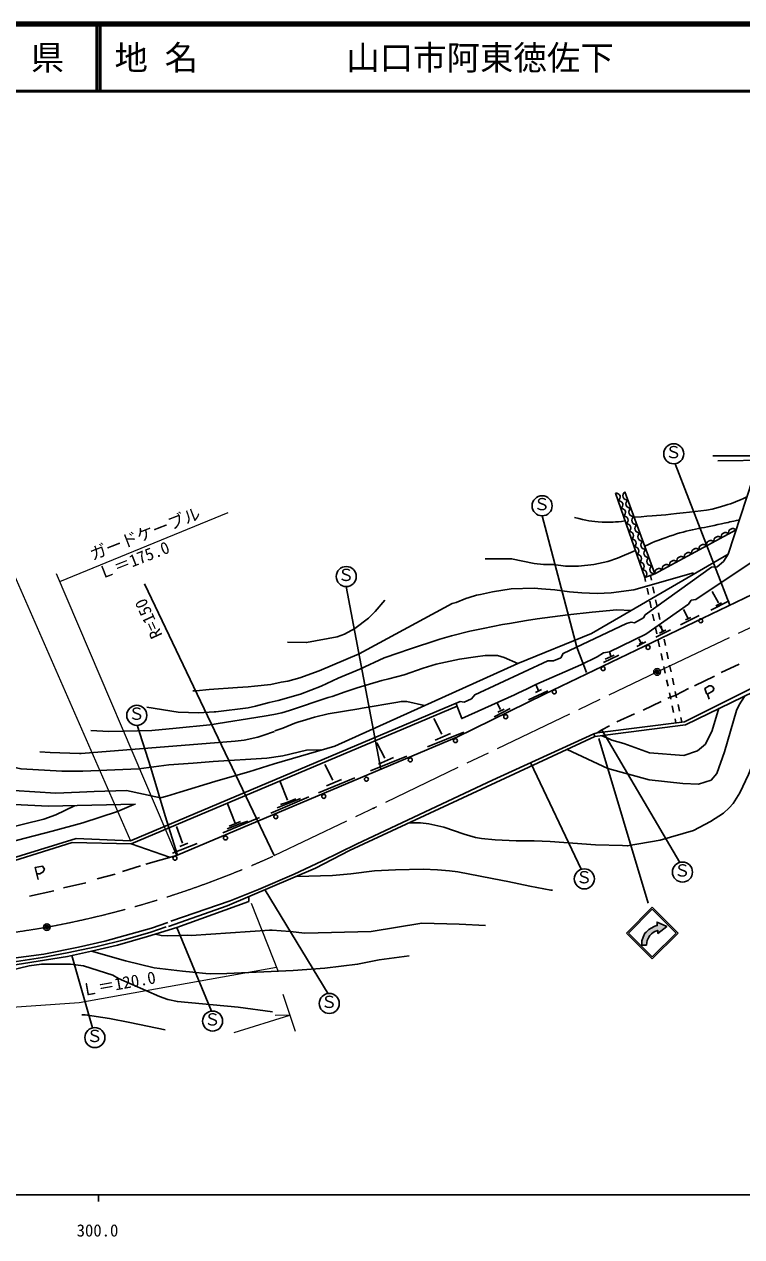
# Model space of a CAD drawing. Units: millimetres, scale not verified. Extents: x 40000 to 680000, y 20000 to 380000.
# Drawn here: x 356896 to 464149, y 198715 to 380000 of the extents above; entities that cross this region are included whole.
import ezdxf
from ezdxf.enums import TextEntityAlignment as Align

# ---------------------------------------------------------------- set-up
doc = ezdxf.new("R2010")
doc.units = ezdxf.units.MM
doc.header["$LTSCALE"] = 1000
doc.header["$PDMODE"] = 32
doc.header["$PDSIZE"] = 500
doc.linetypes.add('CHAIN', pattern=[18.5, 12, -1.5, 3.5, -1.5])
for name, color, linetype, lineweight in [('M-BGD', 7, 'Continuous', 25), ('M-BMK', 2, 'CHAIN', 13), ('M-BMK-SRVR', 3, 'Continuous', 25), ('M-STR-HTXT', 7, 'Continuous', 13), ('M-STR-STRC', 7, 'Continuous', 25), ('M-TTL', 2, 'Continuous', 140), ('M-TTL-BAND', 7, 'Continuous', 25), ('M-TTL-LINE', 7, 'Continuous', 50)]:
    doc.layers.add(name, color=color, linetype=linetype, lineweight=lineweight)
doc.layers.add('M-BMK-HTXT', color=7, linetype='Continuous')
doc.layers.add('M-TTL-TXT', color=7, linetype='Continuous')
doc.styles.add('ＭＳ ゴシック', font='')
doc.styles.get('ＭＳ ゴシック').set_extended_font_data('MS Gothic')

msp = doc.modelspace()

# ---------------------------------------------------------------- hatches: boundary and pattern name
at = {"layer": 'M-STR-STRC'}
msp.add_hatch(color=256, dxfattribs=at).paths.add_polyline_path([(451585, 244524), (451620, 244065), (452948, 245111), (451491, 245769), (451514, 245240), (451397, 245240), (451044, 245099), (450609, 244876), (450280, 244641), (449857, 244277), (449681, 244089), (449399, 243525), (449211, 242972), (449211, 242314), (449904, 242314), (449963, 242714), (450022, 242996), (450163, 243313), (450245, 243489), (450398, 243736), (450645, 243995), (450891, 244218), (451150, 244371)])
msp.add_hatch(color=256, dxfattribs=at).paths.add_polyline_path([(451585, 244524), (451620, 244065), (452948, 245111), (451491, 245769), (451514, 245240), (451397, 245240), (451044, 245099), (450609, 244876), (450280, 244641), (449857, 244277), (449681, 244089), (449399, 243525), (449211, 242972), (449211, 242314), (449904, 242314), (449963, 242714), (450022, 242996), (450163, 243313), (450245, 243489), (450398, 243736), (450645, 243995), (450891, 244218), (451150, 244371)])

# ---------------------------------------------------------------- linework, layer by layer
at = {"layer": 'M-BGD'}
for p, q in [((434670, 279841), (538041, 329537)), ((459809, 315482), (463788, 315482)), ((454221, 314297), (462370, 293158)), ((446679, 310083), (451163, 297805)), ((449649, 297279), (445284, 309899)), ((463298, 304388), (451163, 297805)), ((462095, 300750), (447617, 292368)), ((449649, 297279), (451163, 297805)), ((450501, 297575), (450650, 296876)), ((374888, 296348), (394277, 255708)), ((405029, 295924), (410197, 268601)), ((426873, 295162), (429667, 295586)), ((429667, 295586), (433139, 295670)), ((433139, 295670), (434239, 295586)), ((434239, 295586), (436187, 295416)), ((449649, 297279), (449778, 296673)), ((449988, 295695), (450197, 294717)), ((450859, 295898), (451069, 294920)), ((422894, 294146), (421455, 293554)), ((423402, 294316), (422894, 294146)), ((424503, 294654), (423402, 294316)), ((425095, 294739), (424503, 294654)), ((425095, 294739), (426873, 295162)), ((436187, 295416), (438388, 295162)), ((438388, 295162), (440251, 294993)), ((440251, 294993), (442537, 294908)), ((442537, 294908), (444653, 294993)), ((450406, 293739), (450616, 292762)), ((451278, 293942), (451487, 292965)), ((462280, 293792), (459506, 292399)), ((460666, 293507), (459720, 295187)), ((438134, 291691), (441775, 292114)), ((447617, 292368), (441690, 288897)), ((441775, 292114), (445500, 292453)), ((445500, 292453), (447617, 292368)), ((451697, 291987), (451906, 291009)), ((456078, 291246), (455431, 292486)), ((461124, 293481), (460292, 293065)), ((428397, 290252), (425519, 289659)), ((429413, 290421), (428397, 290252)), ((431953, 290844), (429413, 290421)), ((433562, 291098), (431953, 290844)), ((433562, 291098), (438134, 291691)), ((450825, 291784), (451034, 290806)), ((452350, 289369), (451879, 290100)), ((457802, 291589), (455009, 290185)), ((456531, 291316), (455758, 290934)), ((418999, 288050), (420777, 288558)), ((423487, 289236), (420777, 288558)), ((425519, 289659), (423487, 289236)), ((441690, 288897), (430683, 284410)), ((451243, 289828), (451453, 288850)), ((453481, 289479), (451289, 288355)), ((452740, 289409), (451866, 288964)), ((452115, 290031), (452324, 289053)), ((452826, 289448), (452740, 289409)), ((414343, 286526), (412903, 286018)), ((418999, 288050), (414343, 286526)), ((449831, 287658), (448453, 286976)), ((449066, 287549), (448760, 288126)), ((449368, 287595), (448832, 287335)), ((451662, 287872), (451871, 286894)), ((452534, 288075), (452743, 287098)), ((410702, 285256), (407061, 283563)), ((412903, 286018), (410702, 285256)), ((421963, 285087), (418491, 284325)), ((424333, 285426), (421963, 285087)), ((424333, 285426), (425773, 285595)), ((445754, 285680), (443468, 284579)), ((445077, 285680), (443722, 285087)), ((444399, 286188), (444569, 285510)), ((452081, 285917), (452290, 284939)), ((452952, 286120), (453162, 285142)), ((400965, 283309), (398087, 282293)), ((430683, 284410), (403336, 272048)), ((407061, 283563), (403844, 282208)), ((416544, 283732), (413665, 282716)), ((416544, 283732), (418491, 284325)), ((452499, 283961), (452708, 282983)), ((453371, 284164), (453580, 283186)), ((463788, 284325), (461079, 283055)), ((391313, 281023), (390382, 280938)), ((391313, 281023), (393769, 281277)), ((395293, 281616), (393769, 281277)), ((396309, 281785), (395293, 281616)), ((396309, 281785), (398087, 282293)), ((410363, 281870), (406638, 280769)), ((411379, 282124), (410363, 281870)), ((413665, 282716), (411379, 282124)), ((433393, 281277), (433816, 280261)), ((452918, 282005), (453127, 281027)), ((453790, 282208), (453999, 281230)), ((460063, 282547), (457099, 281108)), ((384540, 280515), (388773, 280854)), ((388773, 280854), (390382, 280938)), ((398171, 279838), (394869, 278906)), ((402320, 279330), (396563, 277382)), ((402913, 279499), (402320, 279330)), ((404860, 280176), (402913, 279499)), ((406638, 280769), (404860, 280176)), ((421538, 273388), (434670, 279841)), ((435171, 280346), (432292, 278991)), ((434239, 280515), (433308, 280092)), ((453336, 280049), (453546, 279072)), ((454208, 280253), (454417, 279275)), ((459047, 279838), (459301, 279076)), ((421590, 278045), (372856, 257486)), ((375227, 277890), (379883, 277128)), ((385556, 277213), (390382, 277806)), ((391483, 278060), (390382, 277806)), ((393515, 278568), (391483, 278060)), ((394869, 278906), (393515, 278568)), ((396563, 277382), (395377, 277044)), ((406892, 277636), (402320, 276874)), ((407400, 277721), (406892, 277636)), ((412734, 278652), (407400, 277721)), ((427151, 276450), (429538, 277693)), ((428097, 277527), (427572, 278473)), ((427713, 277147), (428659, 277615)), ((452104, 278737), (449395, 277467)), ((453755, 278094), (453964, 277116)), ((454627, 278297), (454836, 277319)), ((379883, 277128), (383016, 277044)), ((383016, 277044), (385302, 277213)), ((384625, 275266), (392753, 276536)), ((385302, 277213), (385556, 277213)), ((394192, 276790), (392753, 276536)), ((395377, 277044), (394192, 276790)), ((397917, 275689), (397325, 275520)), ((397917, 275689), (398510, 275858)), ((400299, 276378), (398510, 275858)), ((400299, 276378), (402320, 276874)), ((419311, 273841), (418117, 276176)), ((448125, 276874), (445500, 275689)), ((454174, 276138), (454303, 275532)), ((455045, 276341), (455195, 275642)), ((366845, 274419), (369554, 274250)), ((369554, 274250), (375989, 274419)), ((375989, 274419), (379629, 274758)), ((379629, 274758), (384625, 275266)), ((394303, 274272), (392583, 273657)), ((395547, 274758), (394361, 274334)), ((397325, 275520), (395547, 274758)), ((422583, 274180), (417164, 271978)), ((418345, 272981), (420592, 273947)), ((442029, 273911), (442198, 273488)), ((444399, 275096), (443214, 274504)), ((365405, 270948), (388435, 272810)), ((379653, 255710), (421538, 273388)), ((388435, 272810), (389789, 272980)), ((391821, 273403), (389789, 272980)), ((392583, 273657), (391821, 273403)), ((403336, 272048), (394277, 269424)), ((410797, 270248), (409604, 272583)), ((443218, 273622), (443976, 273318)), ((444738, 272980), (446516, 272472)), ((446516, 272472), (450358, 271086)), ((458708, 272387), (457523, 271371)), ((359225, 271202), (360749, 271117)), ((360749, 271117), (365151, 270948)), ((365151, 270948), (365405, 270948)), ((414069, 270586), (408651, 268385)), ((409832, 269388), (412079, 270353)), ((450358, 271086), (455501, 270665)), ((455501, 270665), (457523, 271371)), ((382169, 269508), (378529, 269254)), ((394277, 269424), (390467, 268238)), ((403027, 266969), (401834, 269303)), ((432631, 269508), (440166, 253676)), ((385387, 266799), (380137, 265190)), ((386233, 267053), (385387, 266799)), ((390467, 268238), (386233, 267053)), ((395123, 266884), (396224, 264005)), ((406299, 267307), (400881, 265106)), ((402062, 266109), (404309, 267074)), ((365151, 265190), (367353, 265275)), ((380137, 265190), (378190, 264598)), ((387249, 263582), (388435, 260534)), ((399441, 264513), (393769, 262058)), ((398171, 264259), (394700, 262820)), ((396139, 263666), (395208, 263328)), ((397494, 264174), (396139, 263666)), ((392075, 261380), (386572, 259094)), ((409263, 262820), (409009, 262735)), ((365659, 260618), (361087, 259348)), ((380570, 257537), (379657, 260029)), ((389112, 260449), (387249, 259687)), ((389197, 260788), (387503, 260110)), ((390297, 260872), (389112, 260449)), ((379061, 256074), (382747, 257513)), ((380172, 257045), (381342, 257537)), ((422640, 258925), (424333, 258417)), ((424333, 258417), (425265, 258248)), ((425265, 258248), (427297, 258078)), ((427297, 258078), (430429, 257909)), ((430429, 257909), (433139, 257909)), ((433139, 257909), (435509, 257824)), ((435509, 257824), (442283, 257316)), ((375057, 254438), (379653, 255710)), ((442283, 257316), (446347, 257232)), ((374295, 254184), (371586, 253337)), ((370485, 252914), (367776, 252236)), ((402997, 252744), (397663, 252575)), ((405707, 252998), (402997, 252744)), ((405707, 252998), (409270, 253441)), ((409270, 253441), (412395, 253591)), ((412395, 253591), (416544, 253676)), ((416544, 253676), (418661, 253591)), ((418661, 253591), (420439, 253422)), ((420439, 253422), (421709, 253252)), ((421709, 253252), (428397, 251982)), ((361341, 250458), (357701, 249612)), ((366083, 251644), (362781, 250882)), ((392922, 250543), (402320, 235049)), ((428397, 251982), (429159, 251813)), ((429159, 251813), (432461, 251136)), ((432461, 251136), (435594, 250543)), ((435594, 250543), (435848, 250543)), ((379714, 244955), (384879, 232424)), ((408754, 244353), (416308, 245597)), ((416308, 245597), (421886, 245429)), ((421886, 245429), (425862, 245241)), ((376493, 243964), (377343, 243770)), ((377343, 243770), (378359, 243685)), ((381837, 243759), (393586, 244532)), ((393579, 244531), (393938, 244532)), ((393938, 244532), (396647, 244362)), ((396647, 244362), (398849, 244108)), ((398849, 244108), (408754, 244353)), ((366929, 241399), (372009, 239960)), ((364020, 240776), (367079, 229943)), ((372009, 239960), (376327, 238944)), ((414427, 240722), (409940, 240129)), ((376327, 238944), (380561, 238436)), ((380561, 238436), (382085, 238266)), ((382085, 238266), (384032, 238097)), ((384032, 238097), (384794, 238012)), ((387165, 238097), (384794, 238012)), ((387165, 238097), (397071, 238520)), ((397071, 238520), (401812, 238859)), ((365490, 231916), (365998, 231916)), ((365998, 231916), (369639, 231324)), ((369639, 231324), (372687, 230731)), ((372687, 230731), (377936, 229630))]:
    msp.add_line(p, q, dxfattribs=at)
for points in [[(509508, 338850), (507307, 337496), (496131, 330638), (494861, 329368), (493760, 329114), (492321, 328267), (482923, 324542), (481737, 323610), (480552, 323526), (470477, 319546), (470307, 319208), (469207, 318446), (468191, 318530), (465989, 317684), (466836, 315482), (463788, 315482)], [(493675, 324118), (491982, 324457), (468191, 314805), (460571, 314720)], [(506121, 322425), (505105, 322340), (491051, 314890), (474456, 304899), (466921, 300412), (457269, 293977), (456591, 293892), (456168, 293300), (449818, 288812), (444399, 286188), (443468, 286018), (442537, 285426), (440081, 284240), (433393, 281277), (431953, 280600), (430766, 280054), (430175, 279753), (422301, 276197), (421455, 278398)], [(531244, 316769), (468021, 286865), (467259, 281531), (455575, 275689), (442537, 274080), (442029, 273911), (426873, 266968), (406638, 257486), (401389, 254861), (397240, 252914), (391906, 250628), (387673, 248934), (378783, 245886)], [(466667, 314720), (466413, 312688), (465820, 312011), (462095, 300750), (461417, 299650), (460486, 298888), (459639, 298803), (449733, 291691), (449479, 291268), (448125, 290506), (447617, 290590), (446939, 290421), (437457, 285934), (437118, 285256)], [(434298, 306501), (439489, 286865), (440928, 283055)], [(448253, 301314), (445585, 300158), (444145, 299650), (442029, 299226), (439743, 298972), (437795, 298972), (436017, 299226), (434493, 299226), (433139, 299396), (429752, 300073), (425773, 300073)], [(444653, 294993), (448040, 295416), (456930, 297956)], [(410787, 293892), (409347, 292199), (408331, 291183), (406299, 289659), (404775, 288812), (403675, 288389), (399103, 287542), (396224, 287627)], [(421455, 293554), (420862, 293384), (406977, 285849), (400965, 283309)], [(480467, 290506), (479536, 290167), (477419, 289151), (476403, 288558), (474710, 287288), (473948, 286611), (471662, 283817), (469630, 280007), (467598, 274080), (465143, 267815), (463873, 265106), (462857, 263497), (462264, 262820), (461417, 262058), (459470, 260788), (456930, 259433), (451935, 257994)], [(378444, 245124), (387249, 248172), (400457, 253845), (405537, 256470), (442198, 273488), (455745, 275266), (467767, 281108), (468721, 286533)], [(437118, 285256), (436017, 284833), (435171, 284833), (424249, 279753), (423741, 279160), (422640, 278652)], [(425773, 285595), (427635, 285595), (428651, 285341), (430683, 284410)], [(403844, 282208), (401304, 281023), (398171, 279838)], [(382085, 280346), (382380, 280348), (382593, 280346), (384540, 280515)], [(464550, 279499), (463788, 278229), (463365, 277382), (461587, 271202), (460401, 267984), (459555, 266968), (457692, 266376), (455321, 266460), (450326, 267053), (444145, 268746), (438070, 271572)], [(456168, 280684), (454305, 279668), (453120, 279245)], [(422640, 278652), (422047, 278737), (372771, 257909), (364643, 258248), (350927, 254014)], [(412734, 278652), (413242, 278737), (414089, 278737), (416713, 278144)], [(460740, 277721), (459724, 274419), (458708, 272387)], [(373787, 275181), (375819, 268831), (377936, 261634), (379820, 255781)], [(442537, 274080), (443214, 274504), (454898, 254692)], [(443976, 273318), (444315, 273149), (444738, 272980)], [(339921, 270440), (350335, 263582), (360495, 263074), (373533, 263412)], [(382169, 269508), (385133, 269762), (393176, 270270), (395547, 270609), (399103, 271456), (401219, 271540)], [(349911, 270016), (356431, 268662), (362527, 268323), (365659, 268323), (374041, 268662), (378529, 269254)], [(355330, 265444), (361595, 265021), (365151, 265190)], [(367353, 265275), (372179, 265444), (377259, 264344), (378190, 264598)], [(364389, 263158), (361595, 261804), (359817, 261126), (354145, 259772)], [(365659, 260618), (370824, 262312), (373279, 263328)], [(361087, 259348), (346609, 255623), (336075, 254306)], [(414427, 260618), (416121, 260618), (417391, 260449), (419592, 259941), (422640, 258925)], [(378613, 255454), (372856, 257486), (364051, 257655), (351012, 253591), (342037, 251220), (333317, 250120), (320109, 249696), (316891, 249866), (316045, 250289), (301397, 252490), (300466, 252321), (300297, 252490), (300466, 252660), (301313, 252152), (316045, 250035), (331285, 250374), (337296, 250882), (342799, 251813), (350335, 253760)], [(451935, 257994), (447024, 257147), (446347, 257232)], [(358801, 252998), (359225, 252998), (359733, 253252), (359902, 253676), (359648, 254099), (358547, 253930), (358971, 252152)], [(390467, 249442), (390467, 248850), (379714, 244955), (375311, 243600), (370824, 242330), (366929, 241399), (363373, 240637), (352367, 238859), (344154, 238097), (338735, 237843), (327475, 237843), (323665, 238012), (319770, 238351), (316807, 238690), (305631, 240298), (291237, 243770)], [(378105, 245040), (375819, 244278), (372009, 243177), (367607, 242076), (363289, 241145), (359648, 240468), (355076, 239790), (351097, 239282), (346948, 238859), (342545, 238520), (327475, 238351), (323072, 238605), (315791, 239452), (305546, 240806), (302075, 241399), (291322, 244193)], [(378359, 245717), (375904, 244870), (368961, 242923), (364982, 241992), (359817, 240976), (348472, 239452)], [(378359, 243685), (380069, 243742), (381338, 243804), (381837, 243759)], [(370993, 237335), (370147, 237843), (365744, 239198), (363797, 239452), (359479, 239452), (357616, 239198), (354737, 238520), (351266, 237166), (349065, 235811), (348557, 235303), (346271, 233948), (341953, 231578), (340683, 231070), (337296, 230308), (335518, 230308)], [(409940, 240129), (406723, 239452), (401812, 238859)], [(370993, 237335), (377089, 234626), (378359, 234202), (379799, 233864), (388858, 233017), (394023, 232340)]]:
    msp.add_lwpolyline(points, dxfattribs=at)
msp.add_lwpolyline([(459047, 279838), (459893, 280346), (459978, 280684), (459809, 280938), (459555, 281108), (459301, 281108), (458623, 280684), (458877, 279922)], close=True, dxfattribs=at)
for centre, radius in [((453979, 315777), 1500), ((434306, 308001), 1500), ((405029, 297424), 1500), ((458022, 290807), 300), ((450146, 286839), 300), ((443427, 283658), 300), ((436128, 280182), 300), ((373716, 276673), 1500), ((428865, 276472), 300), ((421357, 272898), 300), ((414607, 270009), 300), ((408045, 267126), 300), ((401675, 264558), 300), ((394498, 261509), 300), ((386977, 258346), 300), ((379425, 255313), 300), ((455291, 253238), 1500), ((440617, 252220), 1500), ((402495, 233590), 1500), ((385053, 230965), 1500), ((367449, 228489), 1500)]:
    msp.add_circle(centre, radius, dxfattribs=at)
for centre, radius, start, end in [((447070, 309530), 677, 125.22472, 274.89708), ((445370, 309287), 618, 300.11797, 98.03905), ((445767, 308139), 618, 300.11797, 98.03905), ((447518, 308302), 677, 125.22472, 274.89708), ((446164, 306992), 618, 300.11797, 98.03905), ((446561, 305845), 618, 300.11797, 98.03905), ((447967, 307075), 677, 125.22472, 274.89708), ((448415, 305847), 677, 125.22472, 274.89708), ((446958, 304698), 618, 300.11797, 98.03905), ((448863, 304619), 677, 125.22472, 274.89708), ((462815, 303962), 644, 41.38118, 195.57177), ((447354, 303550), 618, 300.11797, 98.03905), ((447751, 302403), 618, 300.11797, 98.03905), ((449312, 303391), 677, 125.22472, 274.89708), ((459505, 302167), 644, 41.38118, 195.57177), ((460609, 302765), 644, 41.38118, 195.57177), ((461712, 303364), 644, 41.38118, 195.57177), ((448148, 301256), 618, 300.11797, 98.03905), ((449760, 302163), 677, 125.22472, 274.89708), ((450208, 300936), 677, 125.22472, 274.89708), ((456196, 300372), 644, 41.38118, 195.57177), ((457299, 300970), 644, 41.38118, 195.57177), ((458402, 301569), 644, 41.38118, 195.57177), ((448545, 300108), 618, 300.11797, 98.03905), ((448942, 298961), 618, 300.11797, 98.03905), ((450657, 299708), 677, 125.22472, 274.89708), ((452886, 298577), 644, 41.38118, 195.57177), ((453989, 299175), 644, 41.38118, 195.57177), ((455093, 299773), 644, 41.38118, 195.57177), ((449338, 297814), 618, 300.11797, 98.03905), ((451105, 298480), 677, 125.22472, 274.89708), ((451783, 297978), 644, 41.38118, 195.57177)]:
    msp.add_arc(centre, radius, start, end, dxfattribs=at)
for points, knots in [([(448058, 306309), (451074, 306490), (451922, 306552), (454385, 306847), (457225, 307187), (458894, 307141), (461612, 308032), (462937, 308466), (463458, 308638), (464934, 309334)], [0, 0, 0, 0, 1, 1, 1, 2, 2, 2, 3, 3, 3, 3]), ([(446725, 305733), (445153, 305552), (444619, 305512), (443269, 305570), (441644, 305639), (441015, 305815), (439162, 306254)], [0, 0, 0, 0, 1, 1, 1, 2, 2, 2, 2]), ([(449641, 301973), (451341, 302741), (451884, 302931), (453358, 303450), (456305, 304488), (458093, 304611), (461139, 305307), (462178, 305544), (462507, 305621), (463801, 305907)], [0, 0, 0, 0, 1, 1, 1, 2, 2, 2, 3, 3, 3, 3])]:
    msp.add_open_spline(points, degree=3, knots=knots, dxfattribs=at)
at = {"layer": 'M-BMK'}
for p, q in [((451487, 283161), (539927, 325326)), ((394277, 255708), (451487, 283161))]:
    msp.add_line(p, q, dxfattribs=at)
for centre, radius, start, end in [((332733, 405490), 162825, 244.87311, 279.73962), ((333630, 389098), 146530, 280.47825, 294.44906)]:
    msp.add_arc(centre, radius, start, end, dxfattribs=at)
at = {"layer": 'M-BMK-SRVR'}
for centre in [(451487, 283161), (360278, 245012)]:
    msp.add_circle(centre, 500, dxfattribs=at)
for p in [(451487, 283161), (360278, 245012)]:
    msp.add_point(p, dxfattribs=at)
at = {"layer": 'M-STR-HTXT'}
for p, q in [((362196, 296660), (387354, 307021)), ((351943, 305492), (372771, 257909)), ((361680, 297872), (379653, 255710)), ((390805, 248596), (394869, 238351)), ((365110, 233761), (394607, 239012)), ((395547, 234964), (397409, 229461)), ((340678, 231995), (365110, 233761)), ((388299, 229267), (396596, 231863)), ((396596, 231863), (394424, 231773))]:
    msp.add_line(p, q, dxfattribs=at)
at = {"layer": 'M-STR-STRC'}
for p, q in [((442791, 273234), (450157, 248596)), ((446913, 244107), (450774, 247968)), ((447210, 244107), (450774, 247671)), ((450774, 247968), (454635, 244107)), ((450774, 247671), (454338, 244107)), ((450774, 240246), (446913, 244107)), ((450774, 240543), (447210, 244107)), ((454635, 244107), (450774, 240246)), ((454338, 244107), (450774, 240543))]:
    msp.add_line(p, q, dxfattribs=at)
msp.add_lwpolyline([(449211, 242314), (449211, 242972), (449399, 243525), (449681, 244089), (449857, 244277), (450280, 244641), (450609, 244876), (451044, 245099), (451397, 245240), (451514, 245240), (451491, 245769), (452948, 245111), (451620, 244065), (451585, 244524), (451150, 244371), (450891, 244218), (450645, 243995), (450398, 243736), (450245, 243489), (450163, 243313), (450022, 242996), (449963, 242714), (449904, 242314)], close=True, dxfattribs=at)
at = {"layer": 'M-TTL'}
msp.add_line((680000, 380000), (40000, 380000), dxfattribs=at)
at = {"layer": 'M-TTL-BAND'}
for p, q in [((40000, 205000), (579000, 205000)), ((368000, 205000), (368000, 204000))]:
    msp.add_line(p, q, dxfattribs=at)
at = {"layer": 'M-TTL-LINE'}
for p, q in [((367750, 380000), (367750, 370000)), ((368250, 380000), (368250, 370000)), ((40000, 370000), (680000, 370000))]:
    msp.add_line(p, q, dxfattribs=at)

# ---------------------------------------------------------------- texts
at = {"layer": 'M-BGD', "style": 'ＭＳ ゴシック'}
for p in [(452692, 314560), (433019, 306784), (403742, 296207), (372429, 275456), (454004, 252021), (439329, 251003), (401208, 232373), (383766, 229748), (366162, 227272)]:
    msp.add_text('Ｓ', height=1833, dxfattribs=at).set_placement(p, align=Align.BOTTOM_LEFT)
msp.add_text('R=150', height=1833, rotation=114.697, dxfattribs=at).set_placement((378095, 288898), align=Align.BOTTOM_LEFT)
at = {"layer": 'M-BMK-HTXT', "style": 'ＭＳ ゴシック'}
msp.add_text('Ｌ＝120.0', height=1833, rotation=10.094, dxfattribs=at).set_placement((365716, 234129), align=Align.BOTTOM_LEFT)
at = {"layer": 'M-STR-HTXT', "style": 'ＭＳ ゴシック'}
for s, p in [('ガードケーブル', (367319, 299296)), ('Ｌ＝175.0', (368548, 296462))]:
    msp.add_text(s, height=1833, rotation=21.287, dxfattribs=at).set_placement(p, align=Align.BOTTOM_LEFT)
at = {"layer": 'M-TTL-BAND', "style": 'ＭＳ ゴシック'}
msp.add_text('300.0', height=1833, dxfattribs=at).set_placement((367844, 198195), align=Align.BOTTOM_CENTER)
at = {"layer": 'M-TTL-TXT', "style": 'ＭＳ ゴシック'}
msp.add_text('山\u3000口\u3000県', height=3666, dxfattribs=at).set_placement((350375, 375000), align=Align.MIDDLE_CENTER)
for s, p in [('地 名', (370380, 375000)), ('山口市阿東徳佐下', (405024, 375000))]:
    msp.add_text(s, height=3666, dxfattribs=at).set_placement(p, align=Align.MIDDLE_LEFT)

doc.saveas('drawing.dxf')
